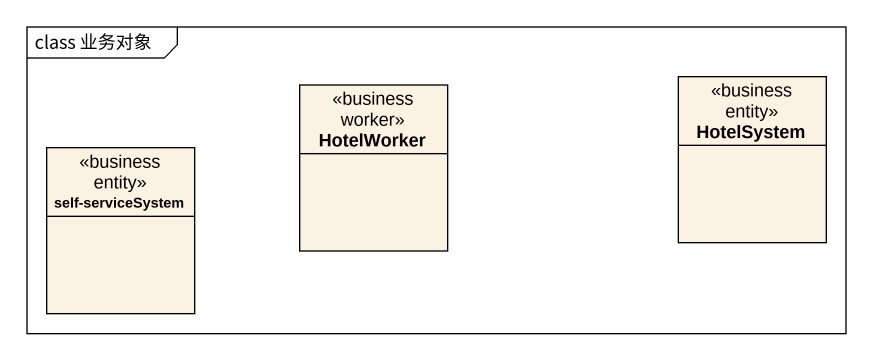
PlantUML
@startuml
mainframe class 业务对象
hide circle
hide empty members
class HotelWorker <<business worker>>
class HotelSystem <<business entity>>
class "self-serviceSystem" as self_serviceSystem <<business entity>>
@enduml
